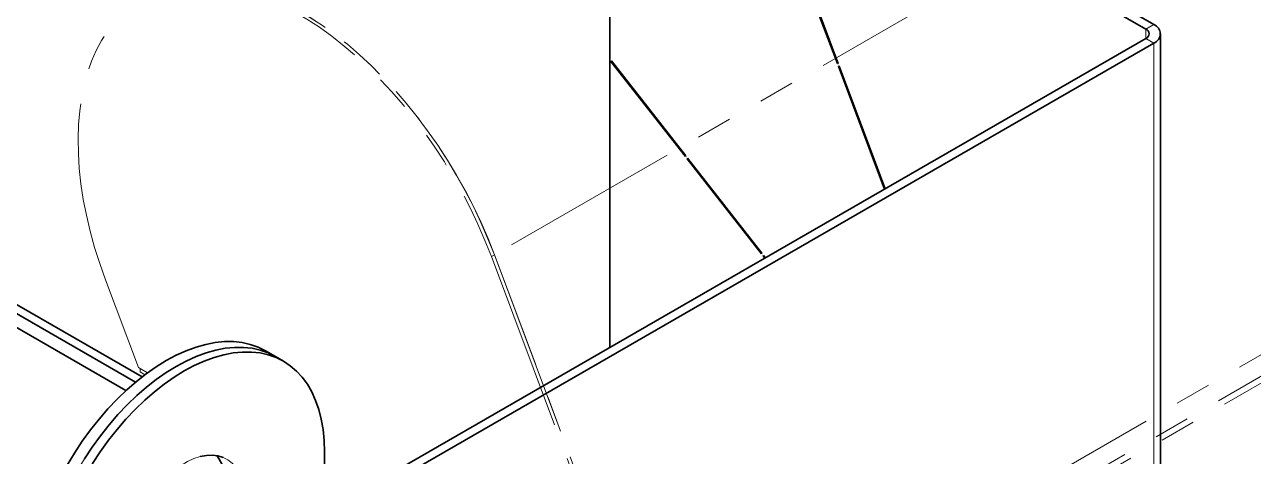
# Paper-space layout 'Blatt1' of a CAD drawing. Header units: millimetres. Extents: x 0 to 1189, y 0 to 841.
# Drawn here: x 575.76 to 619.13, y 240.3 to 255.57 of the extents above; entities that cross this region are included whole.
import ezdxf

# ---------------------------------------------------------------- set-up
doc = ezdxf.new("R2010")
doc.units = ezdxf.units.MM
doc.linetypes.add('PHANTOM', pattern=[12.7, 6.35, -1.27, 1.27, -1.27, 1.27, -1.27])

psp = doc.layouts.new('Blatt1')

# ---------------------------------------------------------------- linework, layer by layer
at = {"color": 8, "linetype": 'PHANTOM', "lineweight": 18}
for p, q in [((631.442, 270), (592.346, 247.431)), ((592.343, 247.429), (592.237, 247.368))]:
    psp.add_line(p, q, dxfattribs=at)
at = {"color": 7, "linetype": 'Continuous', "lineweight": 35}
for p, q in [((615.621, 255.57), (596.988, 266.326)), ((596.423, 244.16), (596.423, 265.999)), ((615.338, 255.406), (596.705, 266.163)), ((604.451, 254.188), (602.698, 258.867)), ((602.723, 258.868), (604.476, 254.189)), ((586.346, 238.343), (615.338, 255.08)), ((615.855, 230.453), (615.855, 255.243)), ((586.346, 238.017), (615.621, 254.916)), ((596.458, 254.269), (596.473, 254.289)), ((596.458, 254.269), (596.479, 254.281)), ((599.085, 250.905), (596.458, 254.269)), ((596.473, 254.289), (599.1, 250.925)), ((604.451, 254.188), (604.472, 254.2)), ((604.476, 254.189), (604.451, 254.188)), ((604.485, 254.097), (604.51, 254.098)), ((606.112, 249.754), (604.485, 254.097)), ((604.51, 254.098), (606.133, 249.766)), ((599.1, 250.925), (599.085, 250.905)), ((599.146, 250.828), (599.16, 250.847)), ((599.146, 250.828), (599.166, 250.84)), ((601.773, 247.464), (599.146, 250.828)), ((599.16, 250.847), (601.787, 247.483)), ((579.909, 243.116), (572.664, 247.298)), ((601.787, 247.483), (601.773, 247.464)), ((601.833, 247.387), (601.848, 247.406)), ((601.833, 247.387), (601.854, 247.399)), ((601.889, 247.316), (601.833, 247.387)), ((601.848, 247.406), (601.909, 247.328)), ((572.381, 247.135), (579.673, 242.925)), ((579.337, 242.629), (575.356, 244.928)), ((584.613, 243.835), (584.26, 244.039)), ((584.896, 243.671), (584.613, 243.835)), ((586.346, 240.466), (586.346, 238.017))]:
    psp.add_line(p, q, dxfattribs=at)
at = {"color": 8, "linetype": 'Continuous', "lineweight": 18}
for p, q in [((615.338, 255.406), (615.621, 255.57)), ((615.338, 255.406), (615.338, 255.08)), ((615.621, 254.916), (615.338, 255.08)), ((615.621, 254.916), (615.621, 230.126))]:
    psp.add_line(p, q, dxfattribs=at)
at = {"color": 7, "linetype": 'PHANTOM', "lineweight": 18}
for p, q in [((637.343, 254.251), (598.247, 231.682)), ((579.909, 243.116), (572.664, 247.298)), ((592.237, 247.368), (597.963, 232.082)), ((592.343, 247.429), (598.069, 232.143)), ((598.247, 231.682), (592.346, 247.431)), ((572.381, 247.135), (579.673, 242.925)), ((579.778, 243.451), (578.618, 246.548)), ((623.399, 245.446), (609.527, 237.438)), ((623.611, 245.324), (609.681, 237.282)), ((579.337, 242.629), (575.356, 244.928)), ((584.613, 243.835), (584.26, 244.039)), ((584.896, 243.671), (584.613, 243.835)), ((580.104, 243.263), (579.778, 243.451)), ((579.842, 243.414), (579.838, 243.412)), ((579.838, 243.289), (579.838, 243.412)), ((579.838, 243.412), (580.101, 243.26)), ((579.838, 243.289), (580.008, 243.191)), ((586.346, 240.466), (586.346, 238.017))]:
    psp.add_line(p, q, dxfattribs=at)
at = {"color": 7, "linetype": 'PHANTOM', "lineweight": 18, "flags": 128}
for points in [[(578.618, 246.548), (578.414, 247.122), (578.233, 247.694), (578.076, 248.265), (577.943, 248.831), (577.834, 249.391), (577.75, 249.944), (577.691, 250.486), (577.658, 251.017), (577.649, 251.535), (577.666, 252.038), (577.709, 252.524), (577.776, 252.992), (577.868, 253.44), (577.986, 253.868), (578.127, 254.272), (578.292, 254.653), (578.481, 255.009), (578.692, 255.338), (578.925, 255.64), (579.179, 255.914), (579.454, 256.159), (579.748, 256.374), (580.06, 256.557), (580.391, 256.71), (580.737, 256.831), (581.099, 256.919), (581.475, 256.975), (581.864, 256.999), (582.265, 256.99), (582.675, 256.947), (583.095, 256.873), (583.523, 256.766), (583.956, 256.627), (584.395, 256.456), (584.837, 256.255), (585.28, 256.023), (585.724, 255.762), (586.168, 255.471), (586.609, 255.154), (587.045, 254.809), (587.477, 254.439), (587.902, 254.044), (588.319, 253.626), (588.727, 253.187), (589.123, 252.727), (589.508, 252.248), (589.879, 251.752), (590.236, 251.241), (590.577, 250.715), (590.902, 250.178), (591.208, 249.629), (591.496, 249.072), (591.764, 248.509), (592.011, 247.94), (592.237, 247.368)], [(592.343, 247.429), (592.117, 248.001), (591.87, 248.57), (591.602, 249.134), (591.314, 249.691), (591.008, 250.239), (590.683, 250.777), (590.342, 251.302), (589.985, 251.814), (589.614, 252.31), (589.229, 252.788), (588.833, 253.248), (588.425, 253.688), (588.008, 254.105), (587.583, 254.5), (587.152, 254.87), (586.715, 255.215), (586.274, 255.533), (585.831, 255.823), (585.386, 256.084), (584.943, 256.316), (584.501, 256.518), (584.062, 256.688), (583.629, 256.827), (583.201, 256.934), (582.781, 257.009), (582.371, 257.051), (581.97, 257.06), (581.581, 257.037), (581.205, 256.981), (580.843, 256.892), (580.497, 256.771), (580.167, 256.619), (580.034, 256.546)], [(580.037, 256.548), (580.17, 256.621), (580.5, 256.773), (580.847, 256.894), (581.209, 256.983), (581.585, 257.039), (581.974, 257.062), (582.374, 257.053), (582.785, 257.011), (583.205, 256.936), (583.632, 256.829), (584.066, 256.69), (584.504, 256.52), (584.946, 256.318), (585.39, 256.086), (585.834, 255.825), (586.277, 255.535), (586.718, 255.217), (587.155, 254.872), (587.587, 254.502), (588.012, 254.107), (588.429, 253.69), (588.836, 253.25), (589.233, 252.79), (589.618, 252.312), (589.989, 251.816), (590.346, 251.304), (590.687, 250.779), (591.011, 250.241), (591.318, 249.693), (591.605, 249.136), (591.873, 248.572), (592.121, 248.003), (592.346, 247.431)], [(575.81, 235.119), (575.823, 235.534), (575.861, 235.962), (575.924, 236.399), (576.011, 236.845), (576.123, 237.297), (576.258, 237.752), (576.416, 238.208), (576.596, 238.663), (576.798, 239.114), (577.019, 239.56), (577.26, 239.998), (577.519, 240.425), (577.794, 240.84), (578.084, 241.24), (578.388, 241.624), (578.704, 241.989), (579.03, 242.333), (579.366, 242.656), (579.708, 242.954), (580.056, 243.227), (580.407, 243.474), (580.76, 243.692), (581.113, 243.881), (581.465, 244.041), (581.812, 244.169), (582.155, 244.266), (582.49, 244.33), (582.816, 244.363), (583.132, 244.362), (583.436, 244.33), (583.726, 244.265), (584.002, 244.167), (584.26, 244.039)], [(576.164, 234.915), (576.177, 235.33), (576.214, 235.757), (576.277, 236.195), (576.364, 236.641), (576.476, 237.093), (576.611, 237.548), (576.769, 238.004), (576.95, 238.459), (577.151, 238.91), (577.373, 239.356), (577.614, 239.793), (577.872, 240.221), (578.147, 240.636), (578.438, 241.036), (578.742, 241.42), (579.058, 241.785), (579.384, 242.129), (579.719, 242.452), (580.062, 242.75), (580.409, 243.023), (580.761, 243.27), (581.114, 243.488), (581.467, 243.677), (581.818, 243.837), (582.166, 243.965), (582.508, 244.062), (582.843, 244.126), (583.17, 244.159), (583.486, 244.158), (583.79, 244.126), (584.08, 244.06), (584.355, 243.963), (584.613, 243.835)], [(576.164, 234.915), (576.177, 235.33), (576.214, 235.757), (576.277, 236.195), (576.364, 236.641), (576.476, 237.093), (576.611, 237.548), (576.769, 238.004), (576.95, 238.459), (577.151, 238.91), (577.373, 239.356), (577.614, 239.793), (577.872, 240.221), (578.147, 240.636), (578.438, 241.036), (578.742, 241.42), (579.058, 241.785), (579.384, 242.129), (579.719, 242.452), (580.062, 242.75), (580.409, 243.023), (580.761, 243.27), (581.114, 243.488), (581.467, 243.677), (581.818, 243.837), (582.166, 243.965), (582.508, 244.062), (582.843, 244.126), (583.17, 244.159), (583.486, 244.158), (583.79, 244.126), (584.08, 244.06), (584.355, 243.963), (584.613, 243.835)], [(576.447, 234.752), (576.459, 235.167), (576.497, 235.594), (576.56, 236.032), (576.647, 236.478), (576.759, 236.929), (576.894, 237.384), (577.052, 237.84), (577.233, 238.295), (577.434, 238.747), (577.656, 239.193), (577.897, 239.63), (578.155, 240.058), (578.43, 240.472), (578.721, 240.873), (579.024, 241.256), (579.34, 241.621), (579.667, 241.966), (580.002, 242.288), (580.344, 242.587), (580.692, 242.86), (581.043, 243.106), (581.397, 243.325), (581.75, 243.514), (582.101, 243.673), (582.449, 243.802), (582.791, 243.898), (583.126, 243.963), (583.453, 243.995), (583.769, 243.995), (584.073, 243.962), (584.363, 243.897), (584.638, 243.8), (584.897, 243.671), (585.137, 243.512), (585.359, 243.322), (585.561, 243.103), (585.741, 242.856), (585.899, 242.583), (586.034, 242.284), (586.146, 241.961), (586.233, 241.616), (586.296, 241.251), (586.334, 240.867), (586.346, 240.466)], [(579.275, 236.384), (579.288, 236.656), (579.325, 236.94), (579.386, 237.231), (579.471, 237.526), (579.579, 237.823), (579.708, 238.117), (579.857, 238.405), (580.023, 238.683), (580.206, 238.949), (580.403, 239.2), (580.611, 239.431), (580.829, 239.642), (581.053, 239.828), (581.282, 239.989), (581.511, 240.121), (581.74, 240.225), (581.964, 240.297), (582.182, 240.338), (582.39, 240.347), (582.587, 240.324), (582.77, 240.269), (582.937, 240.183), (583.085, 240.066), (583.214, 239.921), (583.322, 239.749), (583.407, 239.552), (583.468, 239.332), (583.505, 239.091), (583.518, 238.834), (583.505, 238.562), (583.468, 238.278), (583.407, 237.987), (583.322, 237.692), (583.214, 237.395), (583.085, 237.101), (582.937, 236.813), (582.77, 236.535), (582.587, 236.269), (582.39, 236.018), (582.182, 235.787), (581.964, 235.576), (581.74, 235.39), (581.511, 235.229), (581.282, 235.097), (581.053, 234.994), (580.829, 234.921), (580.611, 234.88), (580.403, 234.871), (580.206, 234.894), (580.023, 234.949), (579.857, 235.035), (579.708, 235.152), (579.579, 235.297), (579.471, 235.469), (579.386, 235.666), (579.325, 235.886), (579.288, 236.127), (579.275, 236.384)], [(582.544, 240.332), (582.634, 240.206), (582.731, 240.021), (582.804, 239.812), (582.854, 239.581), (582.878, 239.332), (582.878, 239.067), (582.854, 238.789), (582.804, 238.501), (582.731, 238.207), (582.634, 237.911), (582.516, 237.615), (582.377, 237.324), (582.219, 237.04), (582.044, 236.767), (581.854, 236.509), (581.651, 236.267), (581.438, 236.046), (581.216, 235.847), (580.99, 235.674), (580.76, 235.527)]]:
    psp.add_lwpolyline(points, dxfattribs=at)
at = {"color": 7, "linetype": 'Continuous', "lineweight": 35, "flags": 128}
for points in [[(577.26, 239.998), (577.519, 240.425), (577.794, 240.84), (578.084, 241.24), (578.388, 241.624), (578.704, 241.989), (579.03, 242.333), (579.366, 242.656), (579.708, 242.954), (580.056, 243.227), (580.407, 243.474), (580.76, 243.692), (581.113, 243.881), (581.465, 244.041), (581.812, 244.169), (582.155, 244.266), (582.49, 244.33), (582.816, 244.363), (583.132, 244.362), (583.436, 244.33), (583.726, 244.265), (584.002, 244.167), (584.26, 244.039)], [(577.872, 240.221), (578.147, 240.636), (578.438, 241.036), (578.742, 241.42), (579.058, 241.785), (579.384, 242.129), (579.719, 242.452), (580.062, 242.75), (580.409, 243.023), (580.761, 243.27), (581.114, 243.488), (581.467, 243.677), (581.818, 243.837), (582.166, 243.965), (582.508, 244.062), (582.843, 244.126), (583.17, 244.159), (583.486, 244.158), (583.79, 244.126), (584.08, 244.06), (584.355, 243.963), (584.613, 243.835)], [(577.872, 240.221), (578.147, 240.636), (578.438, 241.036), (578.742, 241.42), (579.058, 241.785), (579.384, 242.129), (579.719, 242.452), (580.062, 242.75), (580.409, 243.023), (580.761, 243.27), (581.114, 243.488), (581.467, 243.677), (581.818, 243.837), (582.166, 243.965), (582.508, 244.062), (582.843, 244.126), (583.17, 244.159), (583.486, 244.158), (583.79, 244.126), (584.08, 244.06), (584.355, 243.963), (584.613, 243.835)], [(578.155, 240.058), (578.43, 240.472), (578.721, 240.873), (579.024, 241.256), (579.34, 241.621), (579.667, 241.966), (580.002, 242.288), (580.344, 242.587), (580.692, 242.86), (581.043, 243.106), (581.397, 243.325), (581.75, 243.514), (582.101, 243.673), (582.449, 243.802), (582.791, 243.898), (583.126, 243.963), (583.453, 243.995), (583.769, 243.995), (584.073, 243.962), (584.363, 243.897), (584.638, 243.8), (584.897, 243.671), (585.137, 243.512), (585.359, 243.322), (585.561, 243.103), (585.741, 242.856), (585.899, 242.583), (586.034, 242.284), (586.146, 241.961), (586.233, 241.616), (586.296, 241.251), (586.334, 240.867), (586.346, 240.466)], [(582.544, 240.332), (582.634, 240.206), (582.731, 240.021), (582.804, 239.812), (582.854, 239.581), (582.878, 239.332), (582.878, 239.067), (582.854, 238.789), (582.804, 238.501), (582.731, 238.207), (582.634, 237.911), (582.516, 237.615), (582.377, 237.324), (582.219, 237.04), (582.044, 236.767), (581.854, 236.509), (581.651, 236.267), (581.438, 236.046), (581.216, 235.847), (580.99, 235.674), (580.76, 235.527)], [(581.964, 240.297), (582.182, 240.338), (582.39, 240.347), (582.587, 240.324), (582.77, 240.269)]]:
    psp.add_lwpolyline(points, dxfattribs=at)
at = {"color": 7, "linetype": 'Continuous', "lineweight": 35}
for centre, radius in [((615.497, 255.243), 0.349), ((615.276, 255.243), 0.175)]:
    psp.add_arc(centre, radius, 290.7834, 69.2166, dxfattribs=at)

doc.saveas('drawing.dxf')
